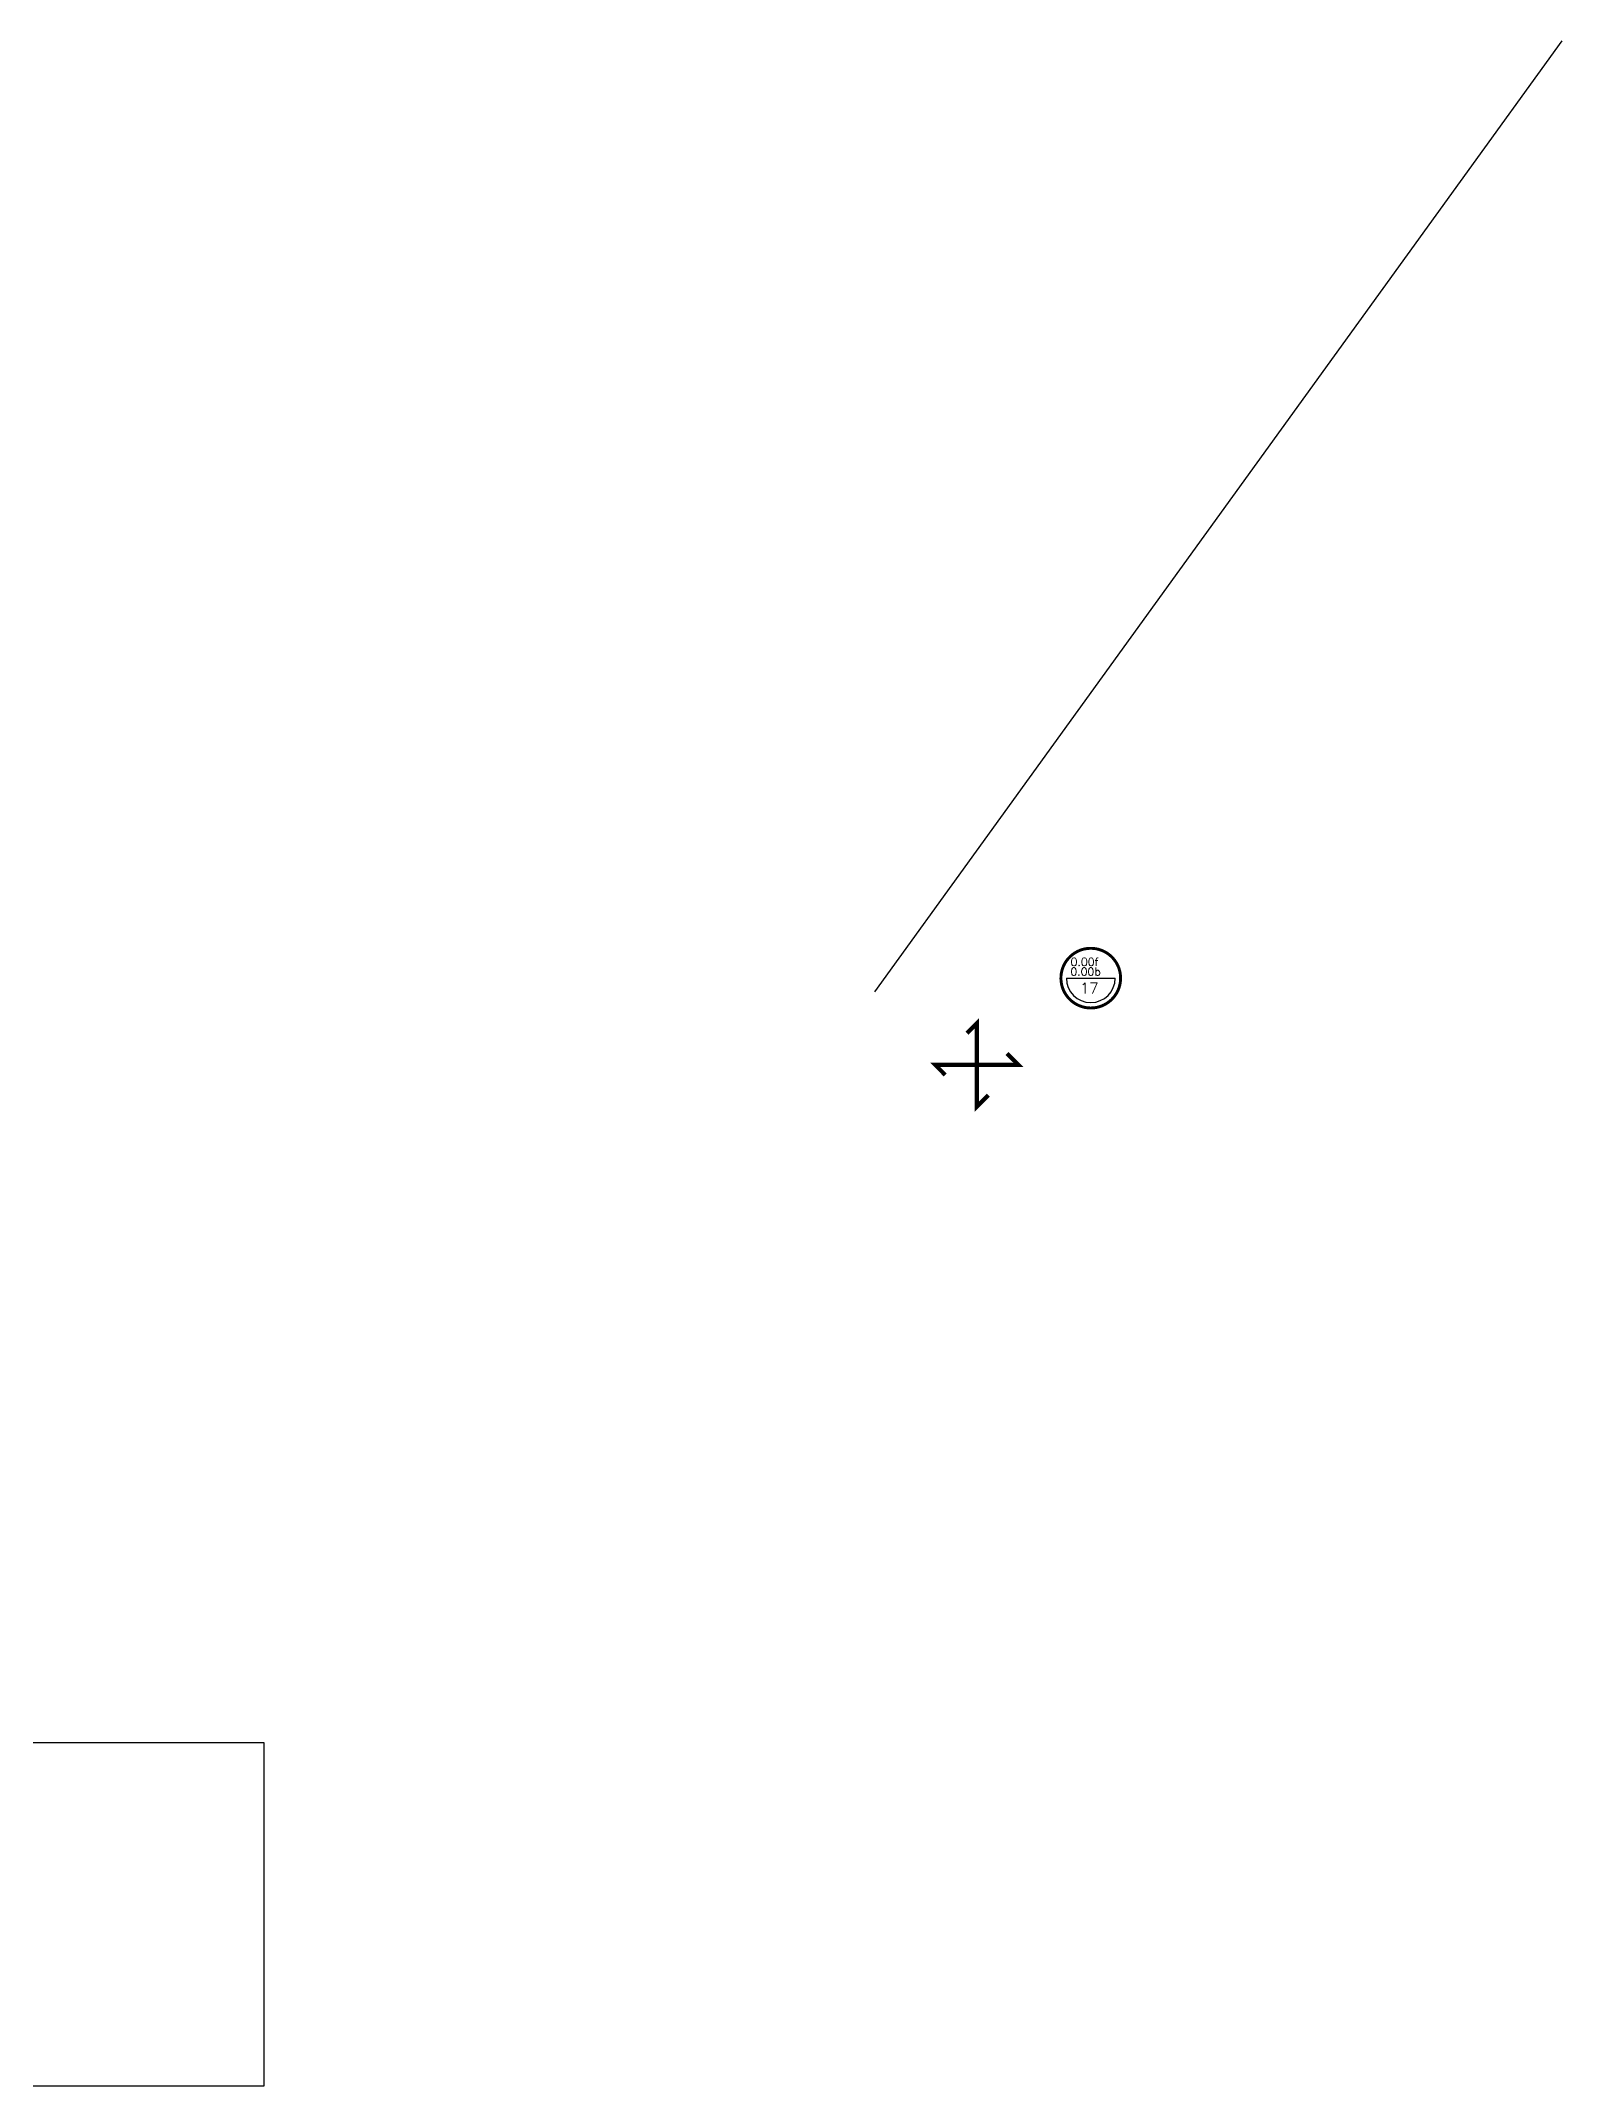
# Model space of a CAD drawing. Header units: centimetres. Extents: x -4069 to 1403, y -6242 to 452.
# Drawn here: x -423 to 1403, y -2002 to 452 of the extents above; entities that cross this region are included whole.
import ezdxf

# ---------------------------------------------------------------- set-up
doc = ezdxf.new("R2010")
doc.units = ezdxf.units.CM
doc.header["$LTSCALE"] = 100
doc.layers.add('K_ENT_M_farges_Bottom view 4 - Souterain Coupe A-A Coupe B-B Coupe C-C Coupe D-D Coupe E-E Coupe F-F Coupe G-G Coupe H-H Coupe K-K', color=7, linetype='Continuous')
doc.layers.add('STR_LABEL', color=20, linetype='Continuous')
doc.styles.add('STR-FIN', font='ROMANS')

msp = doc.modelspace()

# ---------------------------------------------------------------- linework, layer by layer
at = {"color": 1, "linetype": 'ByBlock', "const_width": 5}
for points in [[(688.3, -738.4), (700.3, -726.4), (700.3, -776.4)], [(700.3, -776.4), (750.3, -776.4), (736.5, -762.7)], [(662.2, -788.4), (650.3, -776.4), (700.3, -776.4)], [(700.3, -776.4), (700.3, -826.4), (714, -812.7)]]:
    msp.add_lwpolyline(points, dxfattribs=at)
at = {"layer": 'K_ENT_M_farges_Bottom view 4 - Souterain Coupe A-A Coupe B-B Coupe C-C Coupe D-D Coupe E-E Coupe F-F Coupe G-G Coupe H-H Coupe K-K', "color": 7, "linetype": 'Continuous', "lineweight": -3}
msp.add_lwpolyline([(-3395.8, -1589.5), (-155.8, -1589.5), (-155.8, -2001.8), (-3395.8, -2001.8), (-3395.8, -1589.5)], dxfattribs=at)
at = {"layer": 'STR_LABEL', "linetype": 'Continuous'}
for p, q in [((577.8, -688.7), (1402.9, 452.3, -370.9)), ((807.7, -672.3), (866.3, -672.3))]:
    msp.add_line(p, q, dxfattribs=at)
at = {"layer": 'STR_LABEL', "linetype": 'Continuous', "const_width": 3.52}
msp.add_lwpolyline([(801.7, -666.2, 2.414214), (843.1, -637, 0.414214)], format="xyb", close=True, dxfattribs=at)
at = {"layer": 'STR_LABEL', "linetype": 'Continuous'}
msp.add_arc((837, -672.3), 29.3, 180, 360, dxfattribs=at)

# ---------------------------------------------------------------- texts
at = {"layer": 'STR_LABEL', "linetype": 'Continuous', "style": 'STR-FIN'}
for s, height, p in [('0.00b', 9.6, (812.5, -669.3)), ('0.00f', 9.6, (812.8, -657.6)), ('17', 12.8, (824.2, -690.6))]:
    msp.add_text(s, height=height, rotation=360, dxfattribs=at).set_placement(p)

doc.saveas('drawing.dxf')
